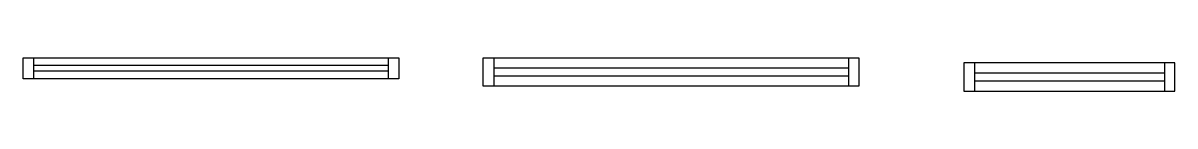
# Model space of a CAD drawing. Header units: metres. Extents: x 2122 to 2892, y 16064 to 16087.
import ezdxf

# ---------------------------------------------------------------- set-up
doc = ezdxf.new("R2010")
doc.units = ezdxf.units.M
for name, color, linetype in [('Painéis', 7, 'Continuous'), ('SARR_2.2x7', 7, 'Continuous'), ('SARR_EDITAR', 7, 'Continuous')]:
    doc.layers.add(name, color=color, linetype=linetype)

msp = doc.modelspace()

# ---------------------------------------------------------------- linework, layer by layer
at = {"layer": 'Painéis', "color": 7, "lineweight": 25}
for points in [[(2244.19, 16072.6), (2122.19, 16072.6), (2122.19, 16086.6), (2244.19, 16086.6)], [(2244.19, 16086.6), (2373.19, 16086.6), (2373.19, 16072.6), (2244.19, 16072.6)], [(2551.62, 16067.6), (2429.62, 16067.6), (2429.62, 16086.6), (2551.62, 16086.6)], [(2551.62, 16086.6), (2680.62, 16086.6), (2680.62, 16067.6), (2551.62, 16067.6)], [(2750.77, 16083.21), (2750.77, 16064.21), (2891.77, 16064.21), (2891.77, 16083.21), (2750.77, 16083.21)]]:
    msp.add_lwpolyline(points, dxfattribs=at)
at = {"layer": 'SARR_2.2x7', "color": 7, "lineweight": 25}
for p, q in [((2129.19, 16086.6), (2129.19, 16072.6)), ((2366.19, 16086.6), (2366.19, 16072.6)), ((2436.62, 16086.6), (2436.62, 16067.6)), ((2673.62, 16086.6), (2673.62, 16067.6)), ((2551.62, 16079.6), (2436.62, 16079.6)), ((2673.62, 16079.6), (2551.62, 16079.6)), ((2757.77, 16083.21), (2757.77, 16064.21)), ((2884.77, 16083.21), (2884.77, 16064.21)), ((2436.62, 16074.6), (2551.62, 16074.6)), ((2551.62, 16074.6), (2673.62, 16074.6)), ((2884.77, 16076.21), (2757.77, 16076.21)), ((2757.77, 16071.21), (2884.77, 16071.21))]:
    msp.add_line(p, q, dxfattribs=at)
at = {"layer": 'SARR_EDITAR', "color": 7, "lineweight": 25}
for p, q in [((2129.19, 16081.6), (2366.19, 16081.6)), ((2366.19, 16077.6), (2129.19, 16077.6))]:
    msp.add_line(p, q, dxfattribs=at)

doc.saveas('drawing.dxf')
